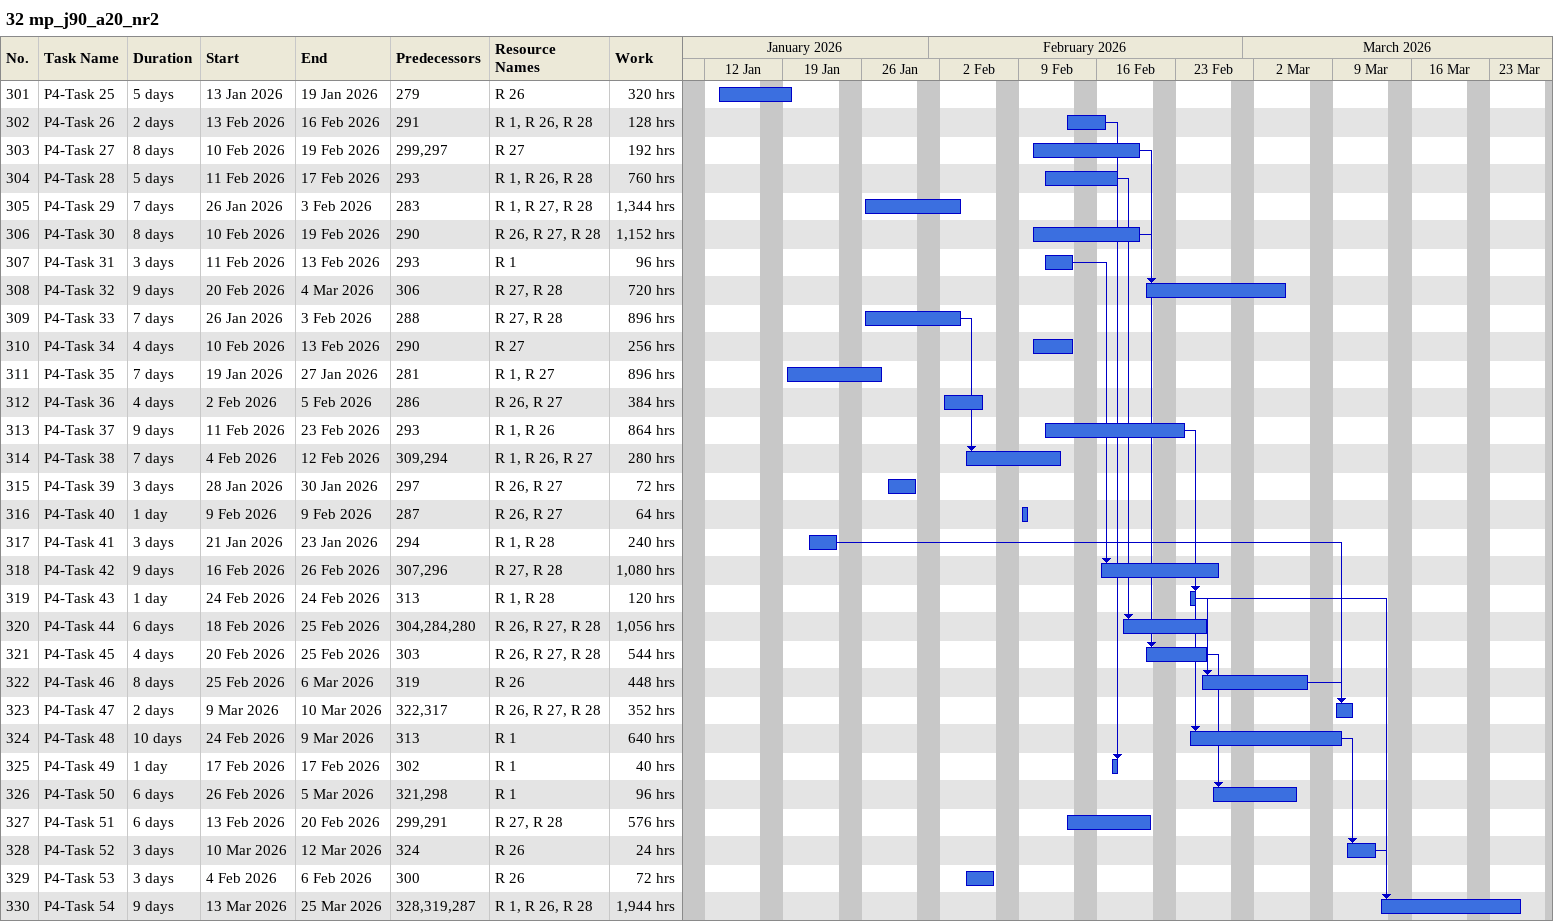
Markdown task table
32 mp_j90_a20_nr2

| ID | Task | Duration | Start | Finish | Predecessors | Resources | Work (h) |
|---|---|---|---|---|---|---|---|
| 301 | P4-Task 25 | 5d | 2026-01-13 | 2026-01-19 | 279 | R 26 | 320 |
| 302 | P4-Task 26 | 2d | 2026-02-13 | 2026-02-16 | 291 | R 1, R 26, R 28 | 128 |
| 303 | P4-Task 27 | 8d | 2026-02-10 | 2026-02-19 | 299, 297 | R 27 | 192 |
| 304 | P4-Task 28 | 5d | 2026-02-11 | 2026-02-17 | 293 | R 1, R 26, R 28 | 760 |
| 305 | P4-Task 29 | 7d | 2026-01-26 | 2026-02-03 | 283 | R 1, R 27, R 28 | 1344 |
| 306 | P4-Task 30 | 8d | 2026-02-10 | 2026-02-19 | 290 | R 26, R 27, R 28 | 1152 |
| 307 | P4-Task 31 | 3d | 2026-02-11 | 2026-02-13 | 293 | R 1 | 96 |
| 308 | P4-Task 32 | 9d | 2026-02-20 | 2026-03-04 | 306 | R 27, R 28 | 720 |
| 309 | P4-Task 33 | 7d | 2026-01-26 | 2026-02-03 | 288 | R 27, R 28 | 896 |
| 310 | P4-Task 34 | 4d | 2026-02-10 | 2026-02-13 | 290 | R 27 | 256 |
| 311 | P4-Task 35 | 7d | 2026-01-19 | 2026-01-27 | 281 | R 1, R 27 | 896 |
| 312 | P4-Task 36 | 4d | 2026-02-02 | 2026-02-05 | 286 | R 26, R 27 | 384 |
| 313 | P4-Task 37 | 9d | 2026-02-11 | 2026-02-23 | 293 | R 1, R 26 | 864 |
| 314 | P4-Task 38 | 7d | 2026-02-04 | 2026-02-12 | 309, 294 | R 1, R 26, R 27 | 280 |
| 315 | P4-Task 39 | 3d | 2026-01-28 | 2026-01-30 | 297 | R 26, R 27 | 72 |
| 316 | P4-Task 40 | 1d | 2026-02-09 | 2026-02-09 | 287 | R 26, R 27 | 64 |
| 317 | P4-Task 41 | 3d | 2026-01-21 | 2026-01-23 | 294 | R 1, R 28 | 240 |
| 318 | P4-Task 42 | 9d | 2026-02-16 | 2026-02-26 | 307, 296 | R 27, R 28 | 1080 |
| 319 | P4-Task 43 | 1d | 2026-02-24 | 2026-02-24 | 313 | R 1, R 28 | 120 |
| 320 | P4-Task 44 | 6d | 2026-02-18 | 2026-02-25 | 304, 284, 280 | R 26, R 27, R 28 | 1056 |
| 321 | P4-Task 45 | 4d | 2026-02-20 | 2026-02-25 | 303 | R 26, R 27, R 28 | 544 |
| 322 | P4-Task 46 | 8d | 2026-02-25 | 2026-03-06 | 319 | R 26 | 448 |
| 323 | P4-Task 47 | 2d | 2026-03-09 | 2026-03-10 | 322, 317 | R 26, R 27, R 28 | 352 |
| 324 | P4-Task 48 | 10d | 2026-02-24 | 2026-03-09 | 313 | R 1 | 640 |
| 325 | P4-Task 49 | 1d | 2026-02-17 | 2026-02-17 | 302 | R 1 | 40 |
| 326 | P4-Task 50 | 6d | 2026-02-26 | 2026-03-05 | 321, 298 | R 1 | 96 |
| 327 | P4-Task 51 | 6d | 2026-02-13 | 2026-02-20 | 299, 291 | R 27, R 28 | 576 |
| 328 | P4-Task 52 | 3d | 2026-03-10 | 2026-03-12 | 324 | R 26 | 24 |
| 329 | P4-Task 53 | 3d | 2026-02-04 | 2026-02-06 | 300 | R 26 | 72 |
| 330 | P4-Task 54 | 9d | 2026-03-13 | 2026-03-25 | 328, 319, 287 | R 1, R 26, R 28 | 1944 |
